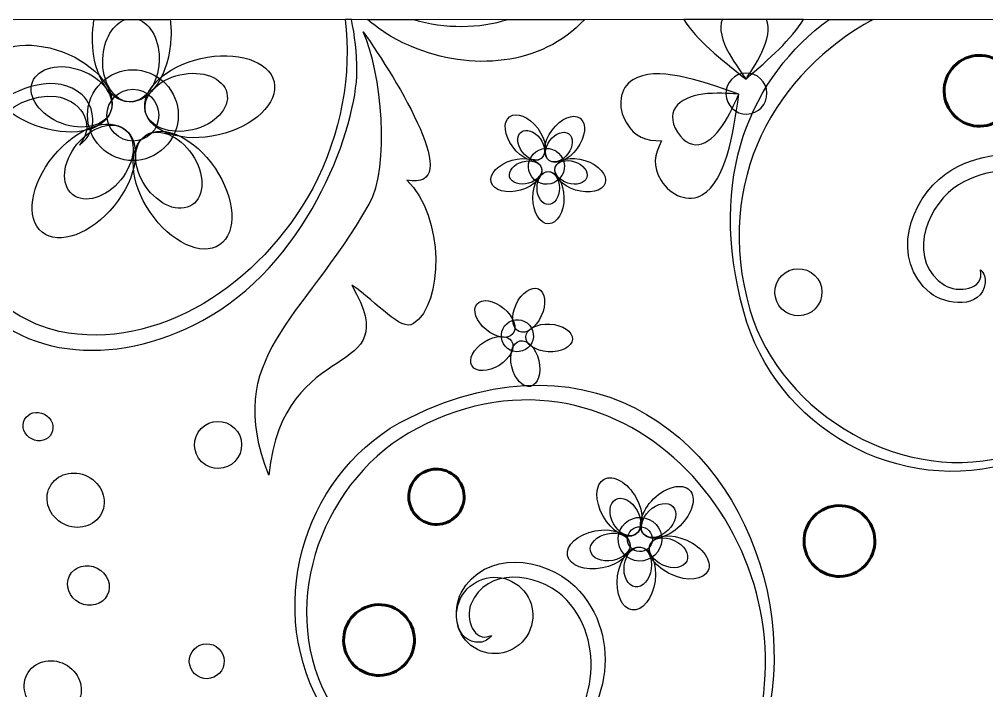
# Model space of a CAD drawing. Header units: millimetres. Extents: x -96 to 58, y -5 to 152.
# Drawn here: x -76.9 to -42.9, y 125.89 to 149.5 of the extents above; entities that cross this region are included whole.
import ezdxf

# ---------------------------------------------------------------- set-up
doc = ezdxf.new("R2010")
doc.units = ezdxf.units.MM
doc.header["$MEASUREMENT"] = 0
doc.layers.add('Capa 1', color=7, linetype='Continuous')

msp = doc.modelspace()

# ---------------------------------------------------------------- linework, layer by layer
at = {"layer": 'Capa 1', "color": 250, "lineweight": 9}
msp.add_open_spline([(-95.1806, 149.5), (-95.1806, 149.5), (57.2195, 149.5), (57.2195, 149.5), (57.2195, 149.5), (57.2195, 149.5), (57.2195, -2.9001), (57.2195, -2.9001), (57.2195, -2.9001), (57.2195, -2.9001), (-95.1806, -2.9001), (-95.1806, -2.9001), (-95.1806, -2.9001), (-95.1806, -2.9001), (-95.1806, 149.5), (-95.1806, 149.5)], degree=3, knots=[0, 0, 0, 0, 0.2, 0.2, 0.2, 0.2, 0.4, 0.4, 0.4, 0.4, 0.6, 0.6, 0.6, 0.6, 1, 1, 1, 1], dxfattribs=at)
at = {"layer": 'Capa 1'}
for points, knots in [([(-93.8137, 125.3546), (-85.2743, 114.5641), (-68.4188, 115.2943), (-63.6301, 115.8303), (-63.6301, 115.8303), (-60.561, 116.1742), (-57.7325, 116.986), (-55.3109, 117.6369), (-55.3109, 117.6369), (-38.8403, 122.0631), (-30.2309, 132.4644), (-31.6742, 142.4817), (-31.6742, 142.4817), (-32.1474, 145.7064), (-33.6815, 148.0221), (-35.7074, 149.5), (-35.7074, 149.5), (-35.7074, 149.5), (-37.1809, 149.5), (-37.1809, 149.5), (-37.1809, 149.5), (-34.2396, 147.8436), (-32.5786, 144.7596), (-32.1455, 141.4526), (-32.1455, 141.4526), (-31.4223, 129.8762), (-42.8528, 119.9006), (-62.7601, 116.9371), (-62.7601, 116.9371), (-77.5101, 114.7417), (-86.4764, 118.6912), (-93.8137, 125.3546)], [0, 0, 0, 0, 0.1111111, 0.1111111, 0.1111111, 0.1111111, 0.2222222, 0.2222222, 0.2222222, 0.2222222, 0.3333333, 0.3333333, 0.3333333, 0.3333333, 0.4444444, 0.4444444, 0.4444444, 0.4444444, 0.5555556, 0.5555556, 0.5555556, 0.5555556, 0.6666667, 0.6666667, 0.6666667, 0.6666667, 0.7777778, 0.7777778, 0.7777778, 0.7777778, 1, 1, 1, 1]), ([(-74.7844, 145.0808), (-74.1339, 145.9151), (-74.8654, 146.6835), (-75.6061, 146.7865), (-75.6061, 146.7865), (-77.3161, 146.9551), (-78.6772, 145.1255), (-78.9824, 143.5329), (-78.9824, 143.5329), (-79.4021, 140.9569), (-77.7338, 139.0545), (-75.505, 138.5241), (-75.505, 138.5241), (-72.0484, 137.8144), (-68.4417, 140.1642), (-66.592, 143.548), (-66.592, 143.548), (-65.5745, 145.5182), (-65.215, 147.5662), (-65.4502, 149.5), (-65.4502, 149.5), (-65.4502, 149.5), (-65.2335, 149.5), (-65.2335, 149.5), (-65.2335, 149.5), (-65.1132, 148.942), (-65.0313, 148.3207), (-65.0362, 147.6741), (-65.0362, 147.6741), (-65.0508, 145.7843), (-66.6203, 141.1783), (-70.1826, 139.07), (-70.1826, 139.07), (-73.24, 137.2606), (-76.9325, 137.4038), (-78.7666, 140.034), (-78.7666, 140.034), (-79.9224, 141.8144), (-79.8874, 144.558), (-77.9249, 146.3423), (-77.9249, 146.3423), (-76.9701, 147.1656), (-75.5711, 147.6132), (-74.6959, 146.8471), (-74.6959, 146.8471), (-74.2486, 146.4169), (-74.1133, 145.5818), (-74.7844, 145.0808)], [0, 0, 0, 0, 0.0769231, 0.0769231, 0.0769231, 0.0769231, 0.1538462, 0.1538462, 0.1538462, 0.1538462, 0.2307692, 0.2307692, 0.2307692, 0.2307692, 0.3076923, 0.3076923, 0.3076923, 0.3076923, 0.3846154, 0.3846154, 0.3846154, 0.3846154, 0.4615385, 0.4615385, 0.4615385, 0.4615385, 0.5384615, 0.5384615, 0.5384615, 0.5384615, 0.6153846, 0.6153846, 0.6153846, 0.6153846, 0.6923077, 0.6923077, 0.6923077, 0.6923077, 0.7692308, 0.7692308, 0.7692308, 0.7692308, 0.8461538, 0.8461538, 0.8461538, 0.8461538, 1, 1, 1, 1]), ([(-74.2725, 149.5), (-74.3031, 149.3312), (-74.3229, 149.1547), (-74.3305, 148.9728), (-74.3305, 148.9728), (-74.3832, 147.6915), (-73.8093, 146.6268), (-73.0486, 146.5953), (-73.0486, 146.5953), (-72.2879, 146.564), (-71.628, 147.5774), (-71.575, 148.8589), (-71.575, 148.8589), (-71.5658, 149.0805), (-71.5754, 149.2956), (-71.6014, 149.5), (-71.6014, 149.5), (-71.6014, 149.5), (-74.2725, 149.5), (-74.2725, 149.5)], [0, 0, 0, 0, 0.1666667, 0.1666667, 0.1666667, 0.1666667, 0.3333333, 0.3333333, 0.3333333, 0.3333333, 0.5, 0.5, 0.5, 0.5, 0.6666667, 0.6666667, 0.6666667, 0.6666667, 1, 1, 1, 1]), ([(-73.1595, 149.5), (-73.5983, 149.3595), (-73.9427, 148.7951), (-73.9713, 148.1068), (-73.9713, 148.1068), (-74.0048, 147.297), (-73.5878, 146.6214), (-73.0403, 146.5987), (-73.0403, 146.5987), (-72.4928, 146.5763), (-72.0214, 147.2147), (-71.9882, 148.0248), (-71.9882, 148.0248), (-71.9586, 148.7418), (-72.2815, 149.3527), (-72.7353, 149.5), (-72.7353, 149.5), (-72.7353, 149.5), (-73.1595, 149.5), (-73.1595, 149.5)], [0, 0, 0, 0, 0.1666667, 0.1666667, 0.1666667, 0.1666667, 0.3333333, 0.3333333, 0.3333333, 0.3333333, 0.5, 0.5, 0.5, 0.5, 0.6666667, 0.6666667, 0.6666667, 0.6666667, 1, 1, 1, 1]), ([(-59.7279, 149.5), (-60.7258, 149.173), (-61.9329, 149.1625), (-63.0491, 149.5), (-63.0491, 149.5), (-63.0491, 149.5), (-64.6635, 149.5), (-64.6635, 149.5), (-64.6635, 149.5), (-64.225, 149.1146), (-63.7106, 148.7886), (-63.1184, 148.5405), (-63.1184, 148.5405), (-61.0291, 147.6649), (-58.5643, 147.8429), (-57.0282, 149.5), (-57.0282, 149.5), (-57.0282, 149.5), (-59.7279, 149.5), (-59.7279, 149.5)], [0, 0, 0, 0, 0.1666667, 0.1666667, 0.1666667, 0.1666667, 0.3333333, 0.3333333, 0.3333333, 0.3333333, 0.5, 0.5, 0.5, 0.5, 0.6666667, 0.6666667, 0.6666667, 0.6666667, 1, 1, 1, 1]), ([(-49.3405, 149.5), (-49.7455, 148.8067), (-50.5526, 148.1036), (-51.36, 147.4004), (-51.36, 147.4004), (-52.2438, 148.0965), (-53.1277, 148.7924), (-53.5448, 149.5), (-53.5448, 149.5), (-53.5448, 149.5), (-49.3405, 149.5), (-49.3405, 149.5)], [0, 0, 0, 0, 0.25, 0.25, 0.25, 0.25, 0.5, 0.5, 0.5, 0.5, 1, 1, 1, 1]), ([(-48.4375, 149.5), (-51.1763, 147.482), (-52.7477, 143.9842), (-51.4399, 139.2097), (-51.4399, 139.2097), (-50.3294, 135.1548), (-45.9963, 132.6477), (-41.8834, 133.9479), (-41.8834, 133.9479), (-38.5901, 135.0923), (-36.5433, 138.6946), (-38.0953, 142.029), (-38.0953, 142.029), (-39.2384, 144.3139), (-42.0915, 145.605), (-44.3399, 144.0686), (-44.3399, 144.0686), (-45.6294, 143.1314), (-46.2994, 141.0527), (-44.8902, 139.8813), (-44.8902, 139.8813), (-44.339, 139.4531), (-43.0789, 139.283), (-42.9503, 140.2303), (-42.9503, 140.2303), (-42.9352, 140.4076), (-42.987, 140.5676), (-43.1175, 140.6908), (-43.1175, 140.6908), (-42.9567, 139.9502), (-43.9323, 139.881), (-44.3868, 140.1492), (-44.3868, 140.1492), (-45.6827, 140.9779), (-45.0785, 142.7892), (-44.0743, 143.5561), (-44.0743, 143.5561), (-42.1216, 144.9552), (-39.2584, 143.8273), (-38.2688, 141.8369), (-38.2688, 141.8369), (-36.8644, 138.7981), (-38.9465, 135.2013), (-41.9386, 134.203), (-41.9386, 134.203), (-45.7697, 133.0436), (-50.0964, 135.5572), (-51.2237, 139.2797), (-51.2237, 139.2797), (-52.5359, 143.8819), (-50.2872, 147.6366), (-46.8864, 149.5), (-46.8864, 149.5), (-46.8864, 149.5), (-48.4375, 149.5), (-48.4375, 149.5)], [0, 0, 0, 0, 0.0666667, 0.0666667, 0.0666667, 0.0666667, 0.1333333, 0.1333333, 0.1333333, 0.1333333, 0.2, 0.2, 0.2, 0.2, 0.2666667, 0.2666667, 0.2666667, 0.2666667, 0.3333333, 0.3333333, 0.3333333, 0.3333333, 0.4, 0.4, 0.4, 0.4, 0.4666667, 0.4666667, 0.4666667, 0.4666667, 0.5333333, 0.5333333, 0.5333333, 0.5333333, 0.6, 0.6, 0.6, 0.6, 0.6666667, 0.6666667, 0.6666667, 0.6666667, 0.7333333, 0.7333333, 0.7333333, 0.7333333, 0.8, 0.8, 0.8, 0.8, 0.8666667, 0.8666667, 0.8666667, 0.8666667, 1, 1, 1, 1]), ([(-50.6339, 149.5), (-50.5213, 149.1935), (-50.5953, 148.7666), (-50.799, 148.3489), (-50.799, 148.3489), (-51.0034, 147.9298), (-51.2538, 147.5573), (-51.36, 147.4004), (-51.36, 147.4004), (-51.4687, 147.5573), (-51.7297, 147.9048), (-51.9562, 148.2996), (-51.9562, 148.2996), (-52.2064, 148.7356), (-52.3152, 149.1828), (-52.1982, 149.5), (-52.1982, 149.5), (-52.1982, 149.5), (-50.6339, 149.5), (-50.6339, 149.5)], [0, 0, 0, 0, 0.1666667, 0.1666667, 0.1666667, 0.1666667, 0.3333333, 0.3333333, 0.3333333, 0.3333333, 0.5, 0.5, 0.5, 0.5, 0.6666667, 0.6666667, 0.6666667, 0.6666667, 1, 1, 1, 1]), ([(-64.8133, 149.0657), (-64.1713, 147.6321), (-63.8628, 144.3058), (-64.6024, 143.0052), (-64.6024, 143.0052), (-66.9775, 138.8293), (-69.7611, 137.6514), (-68.136, 133.4676), (-68.136, 133.4676), (-67.6175, 138.5183), (-63.2455, 136.6859), (-65.2128, 140.147), (-65.2128, 140.147), (-64.3136, 139.5504), (-63.505, 138.5098), (-63.0532, 138.7984), (-63.0532, 138.7984), (-61.9836, 139.4819), (-61.9507, 142.568), (-63.2798, 143.8493), (-63.2798, 143.8493), (-61.1897, 143.4243), (-63.6258, 147.3631), (-64.8133, 149.0657)], [0, 0, 0, 0, 0.1428571, 0.1428571, 0.1428571, 0.1428571, 0.2857143, 0.2857143, 0.2857143, 0.2857143, 0.4285714, 0.4285714, 0.4285714, 0.4285714, 0.5714286, 0.5714286, 0.5714286, 0.5714286, 0.7142857, 0.7142857, 0.7142857, 0.7142857, 1, 1, 1, 1]), ([(-78.0454, 147.8766), (-78.3121, 147.1636), (-77.5542, 146.2208), (-76.3529, 145.7717), (-76.3529, 145.7717), (-75.1515, 145.3229), (-73.9613, 145.5369), (-73.6946, 146.2503), (-73.6946, 146.2503), (-73.4281, 146.9636), (-74.186, 147.9059), (-75.3871, 148.3549), (-75.3871, 148.3549), (-76.5885, 148.8041), (-77.7788, 148.5898), (-78.0454, 147.8766)], [0, 0, 0, 0, 0.2, 0.2, 0.2, 0.2, 0.4, 0.4, 0.4, 0.4, 0.6, 0.6, 0.6, 0.6, 1, 1, 1, 1]), ([(-67.9489, 147.2984), (-68.1189, 148.0403), (-69.2708, 148.4096), (-70.5207, 148.1229), (-70.5207, 148.1229), (-71.7707, 147.8363), (-72.6462, 147.002), (-72.4762, 146.2599), (-72.4762, 146.2599), (-72.3059, 145.5176), (-71.1543, 145.1483), (-69.9042, 145.4349), (-69.9042, 145.4349), (-68.6543, 145.7218), (-67.7786, 146.556), (-67.9489, 147.2984)], [0, 0, 0, 0, 0.2, 0.2, 0.2, 0.2, 0.4, 0.4, 0.4, 0.4, 0.6, 0.6, 0.6, 0.6, 1, 1, 1, 1]), ([(-76.4459, 147.2877), (-76.6378, 146.7741), (-76.1776, 146.1276), (-75.418, 145.8437), (-75.418, 145.8437), (-74.6584, 145.5599), (-73.8872, 145.746), (-73.6954, 146.2591), (-73.6954, 146.2591), (-73.5034, 146.7727), (-73.9636, 147.419), (-74.7232, 147.7029), (-74.7232, 147.7029), (-75.4827, 147.9869), (-76.2542, 147.8006), (-76.4459, 147.2877)], [0, 0, 0, 0, 0.2, 0.2, 0.2, 0.2, 0.4, 0.4, 0.4, 0.4, 0.6, 0.6, 0.6, 0.6, 1, 1, 1, 1]), ([(-73.8059, 144.807), (-73.0755, 144.3139), (-72.0832, 144.5061), (-71.5902, 145.2366), (-71.5902, 145.2366), (-71.097, 145.9673), (-71.2893, 146.9595), (-72.0197, 147.4527), (-72.0197, 147.4527), (-72.7503, 147.9463), (-73.7426, 147.7534), (-74.2358, 147.0229), (-74.2358, 147.0229), (-74.7289, 146.2925), (-74.5365, 145.3), (-73.8059, 144.807)], [0, 0, 0, 0, 0.2, 0.2, 0.2, 0.2, 0.4, 0.4, 0.4, 0.4, 0.6, 0.6, 0.6, 0.6, 1, 1, 1, 1]), ([(-69.6082, 146.9094), (-69.7307, 147.4434), (-70.4711, 147.7296), (-71.2613, 147.5483), (-71.2613, 147.5483), (-72.0515, 147.367), (-72.5933, 146.7866), (-72.4708, 146.2527), (-72.4708, 146.2527), (-72.3483, 145.7186), (-71.6079, 145.4325), (-70.8177, 145.6138), (-70.8177, 145.6138), (-70.0272, 145.795), (-69.4857, 146.375), (-69.6082, 146.9094)], [0, 0, 0, 0, 0.2, 0.2, 0.2, 0.2, 0.4, 0.4, 0.4, 0.4, 0.6, 0.6, 0.6, 0.6, 1, 1, 1, 1]), ([(-54.3284, 145.2275), (-54.8994, 145.2275), (-55.2612, 145.3536), (-55.566, 145.8588), (-55.566, 145.8588), (-55.9028, 146.4165), (-55.8012, 147.0955), (-55.339, 147.3743), (-55.339, 147.3743), (-54.5024, 147.8798), (-53.0554, 147.3749), (-51.6087, 146.8699), (-51.6087, 146.8699), (-51.8354, 145.3543), (-52.0624, 143.8385), (-52.8992, 143.3333), (-52.8992, 143.3333), (-53.361, 143.0544), (-54.0093, 143.2805), (-54.3459, 143.8382), (-54.3459, 143.8382), (-54.6509, 144.3434), (-54.5943, 144.7221), (-54.3284, 145.2275)], [0, 0, 0, 0, 0.1428571, 0.1428571, 0.1428571, 0.1428571, 0.2857143, 0.2857143, 0.2857143, 0.2857143, 0.4285714, 0.4285714, 0.4285714, 0.4285714, 0.5714286, 0.5714286, 0.5714286, 0.5714286, 0.7142857, 0.7142857, 0.7142857, 0.7142857, 1, 1, 1, 1]), ([(-51.3628, 147.6117), (-50.9639, 147.6214), (-50.6325, 147.3058), (-50.6228, 146.9073), (-50.6228, 146.9073), (-50.6127, 146.5084), (-50.9281, 146.1769), (-51.3271, 146.1672), (-51.3271, 146.1672), (-51.7258, 146.1574), (-52.0572, 146.4727), (-52.0672, 146.8715), (-52.0672, 146.8715), (-52.077, 147.2702), (-51.7612, 147.6015), (-51.3628, 147.6117)], [0, 0, 0, 0, 0.2, 0.2, 0.2, 0.2, 0.4, 0.4, 0.4, 0.4, 0.6, 0.6, 0.6, 0.6, 1, 1, 1, 1]), ([(-73.4224, 145.3753), (-73.0057, 145.0939), (-72.4395, 145.2037), (-72.1585, 145.6203), (-72.1585, 145.6203), (-71.8772, 146.0371), (-71.9868, 146.603), (-72.4032, 146.8844), (-72.4032, 146.8844), (-72.8202, 147.1656), (-73.3863, 147.056), (-73.6674, 146.6392), (-73.6674, 146.6392), (-73.9487, 146.2226), (-73.8391, 145.6565), (-73.4224, 145.3753)], [0, 0, 0, 0, 0.2, 0.2, 0.2, 0.2, 0.4, 0.4, 0.4, 0.4, 0.6, 0.6, 0.6, 0.6, 1, 1, 1, 1]), ([(-53.7652, 145.5277), (-54.2809, 146.3429), (-53.5983, 146.8293), (-52.7102, 146.8869), (-52.7102, 146.8869), (-52.2452, 146.9174), (-51.7973, 146.8841), (-51.6087, 146.8699), (-51.6087, 146.8699), (-51.6905, 146.6977), (-51.8634, 146.2988), (-52.0938, 145.9061), (-52.0938, 145.9061), (-52.5497, 145.1306), (-53.2609, 144.7305), (-53.7652, 145.5277)], [0, 0, 0, 0, 0.2, 0.2, 0.2, 0.2, 0.4, 0.4, 0.4, 0.4, 0.6, 0.6, 0.6, 0.6, 1, 1, 1, 1]), ([(-59.672, 146.0752), (-59.913, 145.8936), (-59.8606, 145.4173), (-59.5552, 145.0112), (-59.5552, 145.0112), (-59.2495, 144.6054), (-58.8063, 144.4229), (-58.5653, 144.6044), (-58.5653, 144.6044), (-58.3243, 144.786), (-58.3764, 145.2623), (-58.6821, 145.6683), (-58.6821, 145.6683), (-58.9877, 146.0746), (-59.431, 146.2566), (-59.672, 146.0752)], [0, 0, 0, 0, 0.2, 0.2, 0.2, 0.2, 0.4, 0.4, 0.4, 0.4, 0.6, 0.6, 0.6, 0.6, 1, 1, 1, 1]), ([(-76.1052, 142.0156), (-75.5147, 141.5348), (-74.3791, 141.9511), (-73.5695, 142.9453), (-73.5695, 142.9453), (-72.7595, 143.94), (-72.5815, 145.1363), (-73.172, 145.617), (-73.172, 145.617), (-73.7624, 146.0978), (-74.898, 145.6814), (-75.7077, 144.6868), (-75.7077, 144.6868), (-76.5176, 143.6926), (-76.6955, 142.4961), (-76.1052, 142.0156)], [0, 0, 0, 0, 0.2, 0.2, 0.2, 0.2, 0.4, 0.4, 0.4, 0.4, 0.6, 0.6, 0.6, 0.6, 1, 1, 1, 1]), ([(-75.0351, 143.3421), (-74.6101, 142.9962), (-73.8505, 143.2252), (-73.3383, 143.854), (-73.3383, 143.854), (-72.8265, 144.4829), (-72.7555, 145.2733), (-73.1808, 145.6192), (-73.1808, 145.6192), (-73.6055, 145.9655), (-74.3654, 145.736), (-74.8774, 145.1074), (-74.8774, 145.1074), (-75.3894, 144.4788), (-75.4601, 143.6881), (-75.0351, 143.3421)], [0, 0, 0, 0, 0.2, 0.2, 0.2, 0.2, 0.4, 0.4, 0.4, 0.4, 0.6, 0.6, 0.6, 0.6, 1, 1, 1, 1]), ([(-57.193, 146.0214), (-57.4362, 146.2004), (-57.8775, 146.0132), (-58.1787, 145.6037), (-58.1787, 145.6037), (-58.4797, 145.1943), (-58.5267, 144.7175), (-58.2836, 144.5386), (-58.2836, 144.5386), (-58.0404, 144.3601), (-57.5991, 144.547), (-57.2983, 144.9564), (-57.2983, 144.9564), (-56.9969, 145.366), (-56.95, 145.8429), (-57.193, 146.0214)], [0, 0, 0, 0, 0.2, 0.2, 0.2, 0.2, 0.4, 0.4, 0.4, 0.4, 0.6, 0.6, 0.6, 0.6, 1, 1, 1, 1]), ([(-69.8641, 141.5713), (-69.2339, 141.9983), (-69.306, 143.2055), (-70.0258, 144.2672), (-70.0258, 144.2672), (-70.7453, 145.3287), (-71.8397, 145.8431), (-72.4702, 145.4159), (-72.4702, 145.4159), (-73.1004, 144.9888), (-73.028, 143.7814), (-72.3085, 142.7198), (-72.3085, 142.7198), (-71.589, 141.6584), (-70.4943, 141.1438), (-69.8641, 141.5713)], [0, 0, 0, 0, 0.2, 0.2, 0.2, 0.2, 0.4, 0.4, 0.4, 0.4, 0.6, 0.6, 0.6, 0.6, 1, 1, 1, 1]), ([(-70.8272, 142.9774), (-70.3735, 143.285), (-70.3744, 144.0783), (-70.8294, 144.7496), (-70.8294, 144.7496), (-71.2845, 145.421), (-72.0214, 145.7157), (-72.4748, 145.4082), (-72.4748, 145.4082), (-72.9284, 145.1009), (-72.9273, 144.3072), (-72.4725, 143.636), (-72.4725, 143.636), (-72.0174, 142.9649), (-71.2807, 142.6698), (-70.8272, 142.9774)], [0, 0, 0, 0, 0.2, 0.2, 0.2, 0.2, 0.4, 0.4, 0.4, 0.4, 0.6, 0.6, 0.6, 0.6, 1, 1, 1, 1]), ([(-59.2633, 145.5376), (-59.4368, 145.4071), (-59.4207, 145.0927), (-59.2276, 144.8361), (-59.2276, 144.8361), (-59.0344, 144.5794), (-58.737, 144.4769), (-58.5636, 144.6075), (-58.5636, 144.6075), (-58.3901, 144.7383), (-58.4059, 145.0523), (-58.5994, 145.3091), (-58.5994, 145.3091), (-58.7922, 145.5658), (-59.0896, 145.668), (-59.2633, 145.5376)], [0, 0, 0, 0, 0.2, 0.2, 0.2, 0.2, 0.4, 0.4, 0.4, 0.4, 0.6, 0.6, 0.6, 0.6, 1, 1, 1, 1]), ([(-57.5907, 145.4755), (-57.7656, 145.6043), (-58.0618, 145.4984), (-58.2522, 145.2395), (-58.2522, 145.2395), (-58.4425, 144.9808), (-58.4551, 144.6664), (-58.28, 144.5378), (-58.28, 144.5378), (-58.1051, 144.4095), (-57.8089, 144.5148), (-57.6186, 144.7738), (-57.6186, 144.7738), (-57.4282, 145.0326), (-57.4157, 145.3469), (-57.5907, 145.4755)], [0, 0, 0, 0, 0.2, 0.2, 0.2, 0.2, 0.4, 0.4, 0.4, 0.4, 0.6, 0.6, 0.6, 0.6, 1, 1, 1, 1]), ([(-58.0484, 144.8717), (-58.3472, 145.0527), (-58.7364, 144.957), (-58.917, 144.6582), (-58.917, 144.6582), (-59.0979, 144.3595), (-59.0026, 143.9704), (-58.7036, 143.7894), (-58.7036, 143.7894), (-58.4047, 143.6088), (-58.0158, 143.7043), (-57.8349, 144.003), (-57.8349, 144.003), (-57.654, 144.3018), (-57.7497, 144.6908), (-58.0484, 144.8717)], [0, 0, 0, 0, 0.2, 0.2, 0.2, 0.2, 0.4, 0.4, 0.4, 0.4, 0.6, 0.6, 0.6, 0.6, 1, 1, 1, 1]), ([(-60.3177, 143.7709), (-60.2358, 143.4806), (-59.7731, 143.3569), (-59.2836, 143.495), (-59.2836, 143.495), (-58.7946, 143.6328), (-58.4642, 143.9802), (-58.5464, 144.2706), (-58.5464, 144.2706), (-58.6283, 144.5609), (-59.0913, 144.6845), (-59.5805, 144.5467), (-59.5805, 144.5467), (-60.0696, 144.4087), (-60.3998, 144.0614), (-60.3177, 143.7709)], [0, 0, 0, 0, 0.2, 0.2, 0.2, 0.2, 0.4, 0.4, 0.4, 0.4, 0.6, 0.6, 0.6, 0.6, 1, 1, 1, 1]), ([(-59.6686, 143.9577), (-59.6096, 143.7485), (-59.3111, 143.6497), (-59.0018, 143.7369), (-59.0018, 143.7369), (-58.6926, 143.8241), (-58.4897, 144.0643), (-58.5487, 144.2734), (-58.5487, 144.2734), (-58.6077, 144.4823), (-58.9061, 144.5811), (-59.2152, 144.4937), (-59.2152, 144.4937), (-59.5246, 144.4065), (-59.7275, 144.1665), (-59.6686, 143.9577)], [0, 0, 0, 0, 0.2, 0.2, 0.2, 0.2, 0.4, 0.4, 0.4, 0.4, 0.6, 0.6, 0.6, 0.6, 1, 1, 1, 1]), ([(-56.3106, 143.7398), (-56.219, 144.0273), (-56.5373, 144.3853), (-57.0216, 144.5396), (-57.0216, 144.5396), (-57.5058, 144.6941), (-57.9726, 144.5856), (-58.0642, 144.2981), (-58.0642, 144.2981), (-58.1557, 144.0111), (-57.8375, 143.6526), (-57.3533, 143.4983), (-57.3533, 143.4983), (-56.869, 143.3443), (-56.4019, 143.4522), (-56.3106, 143.7398)], [0, 0, 0, 0, 0.2, 0.2, 0.2, 0.2, 0.4, 0.4, 0.4, 0.4, 0.6, 0.6, 0.6, 0.6, 1, 1, 1, 1]), ([(-56.9549, 143.9416), (-56.889, 144.1488), (-57.0839, 144.3954), (-57.3902, 144.4928), (-57.3902, 144.4928), (-57.6964, 144.5903), (-57.9981, 144.5017), (-58.0639, 144.2947), (-58.0639, 144.2947), (-58.1297, 144.0879), (-57.9348, 143.841), (-57.6285, 143.7435), (-57.6285, 143.7435), (-57.3226, 143.6461), (-57.021, 143.7346), (-56.9549, 143.9416)], [0, 0, 0, 0, 0.2, 0.2, 0.2, 0.2, 0.4, 0.4, 0.4, 0.4, 0.6, 0.6, 0.6, 0.6, 1, 1, 1, 1]), ([(-58.2982, 142.3087), (-57.9966, 142.311), (-57.7553, 142.725), (-57.7594, 143.2333), (-57.7594, 143.2333), (-57.7636, 143.7414), (-58.0115, 144.1515), (-58.3132, 144.1489), (-58.3132, 144.1489), (-58.615, 144.1466), (-58.8563, 143.7325), (-58.8521, 143.2243), (-58.8521, 143.2243), (-58.848, 142.7163), (-58.6, 142.3061), (-58.2982, 142.3087)], [0, 0, 0, 0, 0.2, 0.2, 0.2, 0.2, 0.4, 0.4, 0.4, 0.4, 0.6, 0.6, 0.6, 0.6, 1, 1, 1, 1]), ([(-58.3071, 142.9839), (-58.0899, 142.9857), (-57.9159, 143.2475), (-57.9185, 143.5689), (-57.9185, 143.5689), (-57.921, 143.8902), (-58.0994, 144.1491), (-58.3163, 144.1475), (-58.3163, 144.1475), (-58.5338, 144.1456), (-58.7075, 143.8837), (-58.7049, 143.5623), (-58.7049, 143.5623), (-58.7021, 143.2411), (-58.5241, 142.9821), (-58.3071, 142.9839)], [0, 0, 0, 0, 0.2, 0.2, 0.2, 0.2, 0.4, 0.4, 0.4, 0.4, 0.6, 0.6, 0.6, 0.6, 1, 1, 1, 1]), ([(-60.3074, 127.8319), (-60.9682, 127.5507), (-61.2055, 128.4463), (-61.0364, 128.9172), (-61.0364, 128.9172), (-60.4951, 130.2697), (-58.7015, 130.0291), (-57.81, 129.2305), (-57.81, 129.2305), (-56.1612, 127.6616), (-56.6801, 124.8932), (-58.3567, 123.6195), (-58.3567, 123.6195), (-60.9362, 121.7734), (-64.6381, 123.074), (-66.0986, 125.6821), (-66.0986, 125.6821), (-67.8567, 129.0415), (-66.1885, 133.4069), (-62.9235, 135.1163), (-62.9235, 135.1163), (-55.6035, 138.9398), (-48.9145, 131.0397), (-51.0907, 124.1842), (-51.0907, 124.1842), (-52.2756, 120.2529), (-56.0894, 117.6652), (-60.34, 117.2888), (-60.34, 117.2888), (-43.849, 118.7847), (-49.9568, 142.0235), (-63.2175, 135.481), (-63.2175, 135.481), (-66.79, 133.7181), (-68.3035, 129.0847), (-66.3639, 125.4868), (-66.3639, 125.4868), (-64.7151, 122.625), (-60.9991, 121.3588), (-58.1706, 123.3945), (-58.1706, 123.3945), (-56.2471, 124.8638), (-55.5514, 127.7484), (-57.3796, 129.5688), (-57.3796, 129.5688), (-58.4811, 130.6026), (-60.5349, 130.8573), (-61.3749, 129.3377), (-61.3749, 129.3377), (-61.6754, 128.749), (-61.6107, 127.546), (-60.7061, 127.5945), (-60.7061, 127.5945), (-60.5389, 127.6118), (-60.3989, 127.688), (-60.3074, 127.8319)], [0, 0, 0, 0, 0.0666667, 0.0666667, 0.0666667, 0.0666667, 0.1333333, 0.1333333, 0.1333333, 0.1333333, 0.2, 0.2, 0.2, 0.2, 0.2666667, 0.2666667, 0.2666667, 0.2666667, 0.3333333, 0.3333333, 0.3333333, 0.3333333, 0.4, 0.4, 0.4, 0.4, 0.4666667, 0.4666667, 0.4666667, 0.4666667, 0.5333333, 0.5333333, 0.5333333, 0.5333333, 0.6, 0.6, 0.6, 0.6, 0.6666667, 0.6666667, 0.6666667, 0.6666667, 0.7333333, 0.7333333, 0.7333333, 0.7333333, 0.8, 0.8, 0.8, 0.8, 0.8666667, 0.8666667, 0.8666667, 0.8666667, 1, 1, 1, 1]), ([(-49.0721, 140.5993), (-49.457, 140.846), (-49.9694, 140.7335), (-50.2161, 140.3488), (-50.2161, 140.3488), (-50.4624, 139.9637), (-50.3506, 139.4515), (-49.9656, 139.2048), (-49.9656, 139.2048), (-49.5807, 138.9584), (-49.0681, 139.0702), (-48.8217, 139.4553), (-48.8217, 139.4553), (-48.575, 139.8403), (-48.6869, 140.3525), (-49.0721, 140.5993)], [0, 0, 0, 0, 0.2, 0.2, 0.2, 0.2, 0.4, 0.4, 0.4, 0.4, 0.6, 0.6, 0.6, 0.6, 1, 1, 1, 1]), ([(-58.6566, 140.0185), (-58.9013, 140.13), (-59.2527, 139.8865), (-59.4413, 139.4744), (-59.4413, 139.4744), (-59.6299, 139.0622), (-59.5844, 138.637), (-59.3394, 138.5251), (-59.3394, 138.5251), (-59.095, 138.4131), (-58.7433, 138.6564), (-58.555, 139.0685), (-58.555, 139.0685), (-58.3664, 139.4811), (-58.4119, 139.9062), (-58.6566, 140.0185)], [0, 0, 0, 0, 0.2, 0.2, 0.2, 0.2, 0.4, 0.4, 0.4, 0.4, 0.6, 0.6, 0.6, 0.6, 1, 1, 1, 1]), ([(-60.8171, 139.4893), (-60.9896, 139.2827), (-60.8474, 138.8795), (-60.4994, 138.589), (-60.4994, 138.589), (-60.1513, 138.2982), (-59.7296, 138.2301), (-59.557, 138.4366), (-59.557, 138.4366), (-59.3844, 138.6433), (-59.5267, 139.0463), (-59.8746, 139.3371), (-59.8746, 139.3371), (-60.2223, 139.6278), (-60.6445, 139.6957), (-60.8171, 139.4893)], [0, 0, 0, 0, 0.2, 0.2, 0.2, 0.2, 0.4, 0.4, 0.4, 0.4, 0.6, 0.6, 0.6, 0.6, 1, 1, 1, 1]), ([(-59.2184, 137.8395), (-58.9228, 137.9381), (-58.7633, 138.2578), (-58.8621, 138.5535), (-58.8621, 138.5535), (-58.9605, 138.8491), (-59.2805, 139.0086), (-59.5762, 138.9099), (-59.5762, 138.9099), (-59.8715, 138.8112), (-60.0312, 138.4912), (-59.9325, 138.1959), (-59.9325, 138.1959), (-59.8337, 137.9004), (-59.5138, 137.7407), (-59.2184, 137.8395)], [0, 0, 0, 0, 0.2, 0.2, 0.2, 0.2, 0.4, 0.4, 0.4, 0.4, 0.6, 0.6, 0.6, 0.6, 1, 1, 1, 1]), ([(-57.4626, 138.2486), (-57.4468, 138.5171), (-57.8012, 138.7568), (-58.2536, 138.7834), (-58.2536, 138.7834), (-58.7061, 138.8102), (-59.0859, 138.6138), (-59.1016, 138.345), (-59.1016, 138.345), (-59.1176, 138.0766), (-58.7633, 137.8369), (-58.3109, 137.8102), (-58.3109, 137.8102), (-57.8584, 137.7839), (-57.4786, 137.98), (-57.4626, 138.2486)], [0, 0, 0, 0, 0.2, 0.2, 0.2, 0.2, 0.4, 0.4, 0.4, 0.4, 0.6, 0.6, 0.6, 0.6, 1, 1, 1, 1]), ([(-60.9913, 137.3112), (-60.8489, 137.0832), (-60.4216, 137.0926), (-60.037, 137.3327), (-60.037, 137.3327), (-59.6526, 137.5729), (-59.4565, 137.9531), (-59.5994, 138.1813), (-59.5994, 138.1813), (-59.7418, 138.4096), (-60.1691, 138.3999), (-60.5538, 138.1597), (-60.5538, 138.1597), (-60.9381, 137.9194), (-61.1342, 137.5393), (-60.9913, 137.3112)], [0, 0, 0, 0, 0.2, 0.2, 0.2, 0.2, 0.4, 0.4, 0.4, 0.4, 0.6, 0.6, 0.6, 0.6, 1, 1, 1, 1]), ([(-58.9301, 136.5941), (-58.6686, 136.656), (-58.541, 137.0639), (-58.6454, 137.5051), (-58.6454, 137.5051), (-58.7499, 137.9466), (-59.0473, 138.2535), (-59.3091, 138.1916), (-59.3091, 138.1916), (-59.571, 138.1294), (-59.6983, 137.7214), (-59.5939, 137.2801), (-59.5939, 137.2801), (-59.4894, 136.8393), (-59.1921, 136.5316), (-58.9301, 136.5941)], [0, 0, 0, 0, 0.2, 0.2, 0.2, 0.2, 0.4, 0.4, 0.4, 0.4, 0.6, 0.6, 0.6, 0.6, 1, 1, 1, 1]), ([(-76.0242, 135.6164), (-76.2874, 135.7507), (-76.6006, 135.6636), (-76.7236, 135.4226), (-76.7236, 135.4226), (-76.8465, 135.182), (-76.7326, 134.8774), (-76.4695, 134.7432), (-76.4695, 134.7432), (-76.2063, 134.6091), (-75.8931, 134.6954), (-75.7704, 134.9366), (-75.7704, 134.9366), (-75.6473, 135.1778), (-75.7609, 135.482), (-76.0242, 135.6164)], [0, 0, 0, 0, 0.2, 0.2, 0.2, 0.2, 0.4, 0.4, 0.4, 0.4, 0.6, 0.6, 0.6, 0.6, 1, 1, 1, 1]), ([(-69.4714, 135.2308), (-69.8566, 135.4773), (-70.3689, 135.3652), (-70.6157, 134.9801), (-70.6157, 134.9801), (-70.862, 134.595), (-70.7502, 134.0827), (-70.3649, 133.8362), (-70.3649, 133.8362), (-69.9803, 133.5893), (-69.468, 133.7017), (-69.2213, 134.0864), (-69.2213, 134.0864), (-68.9745, 134.4716), (-69.0867, 134.9836), (-69.4714, 135.2308)], [0, 0, 0, 0, 0.2, 0.2, 0.2, 0.2, 0.4, 0.4, 0.4, 0.4, 0.6, 0.6, 0.6, 0.6, 1, 1, 1, 1]), ([(-74.5007, 133.424), (-75.0033, 133.6804), (-75.6015, 133.5151), (-75.8362, 133.0545), (-75.8362, 133.0545), (-76.0709, 132.5942), (-75.8539, 132.0129), (-75.351, 131.7562), (-75.351, 131.7562), (-74.8482, 131.5002), (-74.2504, 131.6653), (-74.0154, 132.1259), (-74.0154, 132.1259), (-73.7807, 132.5866), (-73.9979, 133.1677), (-74.5007, 133.424)], [0, 0, 0, 0, 0.2, 0.2, 0.2, 0.2, 0.4, 0.4, 0.4, 0.4, 0.6, 0.6, 0.6, 0.6, 1, 1, 1, 1]), ([(-56.3478, 133.329), (-56.6681, 133.1512), (-56.6844, 132.5693), (-56.3842, 132.0303), (-56.3842, 132.0303), (-56.084, 131.491), (-55.5814, 131.1985), (-55.2614, 131.3763), (-55.2614, 131.3763), (-54.9412, 131.5547), (-54.9252, 132.1361), (-55.2251, 132.6753), (-55.2251, 132.6753), (-55.525, 133.2147), (-56.0278, 133.507), (-56.3478, 133.329)], [0, 0, 0, 0, 0.2, 0.2, 0.2, 0.2, 0.4, 0.4, 0.4, 0.4, 0.6, 0.6, 0.6, 0.6, 1, 1, 1, 1]), ([(-53.3453, 132.9458), (-53.6015, 133.2075), (-54.1667, 133.0696), (-54.6075, 132.6381), (-54.6075, 132.6381), (-55.0485, 132.2066), (-55.1981, 131.6442), (-54.942, 131.3824), (-54.942, 131.3824), (-54.6862, 131.121), (-54.1206, 131.2585), (-53.6796, 131.69), (-53.6796, 131.69), (-53.2389, 132.1219), (-53.0889, 132.6836), (-53.3453, 132.9458)], [0, 0, 0, 0, 0.2, 0.2, 0.2, 0.2, 0.4, 0.4, 0.4, 0.4, 0.6, 0.6, 0.6, 0.6, 1, 1, 1, 1]), ([(-55.946, 132.6148), (-56.1761, 132.4866), (-56.2091, 132.1058), (-56.0193, 131.7649), (-56.0193, 131.7649), (-55.8298, 131.4242), (-55.489, 131.2518), (-55.2586, 131.3799), (-55.2586, 131.3799), (-55.0284, 131.5081), (-54.9956, 131.8886), (-55.1853, 132.2295), (-55.1853, 132.2295), (-55.3748, 132.5705), (-55.7157, 132.7426), (-55.946, 132.6148)], [0, 0, 0, 0, 0.2, 0.2, 0.2, 0.2, 0.4, 0.4, 0.4, 0.4, 0.6, 0.6, 0.6, 0.6, 1, 1, 1, 1]), ([(-53.9286, 132.3693), (-54.1129, 132.5578), (-54.4884, 132.4889), (-54.7672, 132.2162), (-54.7672, 132.2162), (-55.0459, 131.9437), (-55.1224, 131.5694), (-54.9383, 131.3809), (-54.9383, 131.3809), (-54.754, 131.1928), (-54.3782, 131.2611), (-54.0994, 131.534), (-54.0994, 131.534), (-53.8204, 131.8071), (-53.744, 132.1807), (-53.9286, 132.3693)], [0, 0, 0, 0, 0.2, 0.2, 0.2, 0.2, 0.4, 0.4, 0.4, 0.4, 0.6, 0.6, 0.6, 0.6, 1, 1, 1, 1]), ([(-55.1232, 130.4524), (-54.6996, 130.4338), (-54.3405, 130.7614), (-54.3216, 131.1853), (-54.3216, 131.1853), (-54.3027, 131.6087), (-54.6309, 131.9677), (-55.0545, 131.9867), (-55.0545, 131.9867), (-55.478, 132.0056), (-55.8369, 131.6775), (-55.8558, 131.2537), (-55.8558, 131.2537), (-55.8747, 130.8302), (-55.5465, 130.4713), (-55.1232, 130.4524)], [0, 0, 0, 0, 0.2, 0.2, 0.2, 0.2, 0.4, 0.4, 0.4, 0.4, 0.6, 0.6, 0.6, 0.6, 1, 1, 1, 1]), ([(-57.6334, 130.6477), (-57.5636, 130.2879), (-57.0158, 130.0914), (-56.4103, 130.2088), (-56.4103, 130.2088), (-55.8047, 130.3262), (-55.3699, 130.713), (-55.4397, 131.0727), (-55.4397, 131.0727), (-55.5095, 131.4323), (-56.057, 131.6288), (-56.6626, 131.5113), (-56.6626, 131.5113), (-57.2685, 131.3938), (-57.703, 131.0071), (-57.6334, 130.6477)], [0, 0, 0, 0, 0.2, 0.2, 0.2, 0.2, 0.4, 0.4, 0.4, 0.4, 0.6, 0.6, 0.6, 0.6, 1, 1, 1, 1]), ([(-55.1083, 130.7822), (-54.8667, 130.7713), (-54.6618, 130.9584), (-54.6513, 131.1998), (-54.6513, 131.1998), (-54.6404, 131.4416), (-54.8276, 131.6462), (-55.0691, 131.6572), (-55.0691, 131.6572), (-55.3107, 131.668), (-55.5156, 131.4806), (-55.5261, 131.2392), (-55.5261, 131.2392), (-55.537, 130.9975), (-55.3499, 130.7927), (-55.1083, 130.7822)], [0, 0, 0, 0, 0.2, 0.2, 0.2, 0.2, 0.4, 0.4, 0.4, 0.4, 0.6, 0.6, 0.6, 0.6, 1, 1, 1, 1]), ([(-56.8292, 130.8074), (-56.7791, 130.5485), (-56.4277, 130.3987), (-56.0448, 130.473), (-56.0448, 130.473), (-55.6618, 130.5473), (-55.392, 130.8173), (-55.442, 131.0762), (-55.442, 131.0762), (-55.4924, 131.3353), (-55.8438, 131.4849), (-56.2268, 131.4106), (-56.2268, 131.4106), (-56.6094, 131.3363), (-56.8793, 131.0662), (-56.8292, 130.8074)], [0, 0, 0, 0, 0.2, 0.2, 0.2, 0.2, 0.4, 0.4, 0.4, 0.4, 0.6, 0.6, 0.6, 0.6, 1, 1, 1, 1]), ([(-52.6928, 130.1149), (-52.5416, 130.4482), (-52.8743, 130.9255), (-53.4363, 131.1801), (-53.4363, 131.1801), (-53.9981, 131.4353), (-54.5766, 131.3711), (-54.7279, 131.0379), (-54.7279, 131.0379), (-54.8791, 130.704), (-54.546, 130.227), (-53.9844, 129.9723), (-53.9844, 129.9723), (-53.4226, 129.7174), (-52.8442, 129.781), (-52.6928, 130.1149)], [0, 0, 0, 0, 0.2, 0.2, 0.2, 0.2, 0.4, 0.4, 0.4, 0.4, 0.6, 0.6, 0.6, 0.6, 1, 1, 1, 1]), ([(-53.4412, 130.4498), (-53.3325, 130.6899), (-53.5322, 131.0152), (-53.8871, 131.1762), (-53.8871, 131.1762), (-54.2422, 131.3376), (-54.6189, 131.2735), (-54.7279, 131.0337), (-54.7279, 131.0337), (-54.8367, 130.7935), (-54.6369, 130.4681), (-54.2818, 130.3067), (-54.2818, 130.3067), (-53.9263, 130.1456), (-53.55, 130.2096), (-53.4412, 130.4498)], [0, 0, 0, 0, 0.2, 0.2, 0.2, 0.2, 0.4, 0.4, 0.4, 0.4, 0.6, 0.6, 0.6, 0.6, 1, 1, 1, 1]), ([(-55.3653, 128.7298), (-55.0024, 128.6808), (-54.641, 129.1366), (-54.5582, 129.748), (-54.5582, 129.748), (-54.4758, 130.3597), (-54.7034, 130.8952), (-55.0662, 130.9442), (-55.0662, 130.9442), (-55.4291, 130.9934), (-55.7906, 130.5372), (-55.8733, 129.9255), (-55.8733, 129.9255), (-55.9557, 129.3144), (-55.7285, 128.7787), (-55.3653, 128.7298)], [0, 0, 0, 0, 0.2, 0.2, 0.2, 0.2, 0.4, 0.4, 0.4, 0.4, 0.6, 0.6, 0.6, 0.6, 1, 1, 1, 1]), ([(-55.2594, 129.543), (-54.9984, 129.5077), (-54.744, 129.7922), (-54.6919, 130.1788), (-54.6919, 130.1788), (-54.6395, 130.5653), (-54.8092, 130.9073), (-55.0703, 130.943), (-55.0703, 130.943), (-55.3315, 130.9783), (-55.5857, 130.6931), (-55.6378, 130.3067), (-55.6378, 130.3067), (-55.6901, 129.9202), (-55.5207, 129.5779), (-55.2594, 129.543)], [0, 0, 0, 0, 0.2, 0.2, 0.2, 0.2, 0.4, 0.4, 0.4, 0.4, 0.6, 0.6, 0.6, 0.6, 1, 1, 1, 1]), ([(-74.1668, 130.2004), (-74.534, 130.3879), (-74.971, 130.2668), (-75.1427, 129.9303), (-75.1427, 129.9303), (-75.3141, 129.5938), (-75.1553, 129.1689), (-74.7881, 128.9818), (-74.7881, 128.9818), (-74.4207, 128.7943), (-73.9839, 128.9153), (-73.8122, 129.2519), (-73.8122, 129.2519), (-73.6405, 129.5884), (-73.7993, 130.013), (-74.1668, 130.2004)], [0, 0, 0, 0, 0.2, 0.2, 0.2, 0.2, 0.4, 0.4, 0.4, 0.4, 0.6, 0.6, 0.6, 0.6, 1, 1, 1, 1]), ([(-59.4708, 129.6668), (-60.095, 130.0669), (-60.9255, 129.8848), (-61.3254, 129.2605), (-61.3254, 129.2605), (-61.7252, 128.6369), (-61.5437, 127.8063), (-60.9195, 127.4063), (-60.9195, 127.4063), (-60.2953, 127.0065), (-59.4649, 127.1882), (-59.065, 127.8119), (-59.065, 127.8119), (-58.6652, 128.4363), (-58.8469, 129.2667), (-59.4708, 129.6668)], [0, 0, 0, 0, 0.2, 0.2, 0.2, 0.2, 0.4, 0.4, 0.4, 0.4, 0.6, 0.6, 0.6, 0.6, 1, 1, 1, 1]), ([(-69.9848, 127.4435), (-70.2702, 127.6265), (-70.65, 127.5435), (-70.8328, 127.2578), (-70.8328, 127.2578), (-71.0158, 126.9726), (-70.9328, 126.5929), (-70.6471, 126.4099), (-70.6471, 126.4099), (-70.3618, 126.2275), (-69.9823, 126.3101), (-69.7991, 126.5955), (-69.7991, 126.5955), (-69.6165, 126.8809), (-69.6995, 127.2607), (-69.9848, 127.4435)], [0, 0, 0, 0, 0.2, 0.2, 0.2, 0.2, 0.4, 0.4, 0.4, 0.4, 0.6, 0.6, 0.6, 0.6, 1, 1, 1, 1]), ([(-75.3058, 126.8238), (-75.8087, 127.0802), (-76.4069, 126.9144), (-76.6417, 126.454), (-76.6417, 126.454), (-76.8765, 125.9935), (-76.6593, 125.4123), (-76.1567, 125.156), (-76.1567, 125.156), (-75.6536, 124.8993), (-75.0557, 125.0649), (-74.8207, 125.5255), (-74.8207, 125.5255), (-74.5861, 125.986), (-74.8033, 126.5671), (-75.3058, 126.8238)], [0, 0, 0, 0, 0.2, 0.2, 0.2, 0.2, 0.4, 0.4, 0.4, 0.4, 0.6, 0.6, 0.6, 0.6, 1, 1, 1, 1])]:
    msp.add_open_spline(points, degree=3, knots=knots, dxfattribs=at)
at = {"layer": 'Capa 1', "lineweight": 60}
for points in [[(-42.4781, 148.035), (-43.0568, 148.4059), (-43.827, 148.2372), (-44.1982, 147.6584), (-44.1982, 147.6584), (-44.5691, 147.0797), (-44.4005, 146.309), (-43.8216, 145.9381), (-43.8216, 145.9381), (-43.2426, 145.5674), (-42.4724, 145.7358), (-42.1015, 146.3146), (-42.1015, 146.3146), (-41.7306, 146.8938), (-41.8992, 147.6638), (-42.4781, 148.035)], [(-61.7157, 133.531), (-62.1688, 133.8211), (-62.7716, 133.6889), (-63.0614, 133.2362), (-63.0614, 133.2362), (-63.352, 132.7833), (-63.2201, 132.1807), (-62.7673, 131.8901), (-62.7673, 131.8901), (-62.3142, 131.6002), (-61.7115, 131.7321), (-61.421, 132.1848), (-61.421, 132.1848), (-61.1308, 132.6378), (-61.2627, 133.2404), (-61.7157, 133.531)], [(-47.4039, 132.2032), (-47.9828, 132.5743), (-48.7533, 132.4053), (-49.1242, 131.8266), (-49.1242, 131.8266), (-49.4954, 131.2478), (-49.3266, 130.4774), (-48.7478, 130.1066), (-48.7478, 130.1066), (-48.1688, 129.7357), (-47.3985, 129.9042), (-47.0275, 130.4829), (-47.0275, 130.4829), (-46.6566, 131.062), (-46.8252, 131.8322), (-47.4039, 132.2032)], [(-63.5875, 128.721), (-64.1662, 129.0923), (-64.9366, 128.9234), (-65.3079, 128.3445), (-65.3079, 128.3445), (-65.6788, 127.7658), (-65.5102, 126.9955), (-64.9312, 126.6246), (-64.9312, 126.6246), (-64.3522, 126.2535), (-63.582, 126.4222), (-63.2109, 127.0009), (-63.2109, 127.0009), (-62.84, 127.58), (-63.0088, 128.3501), (-63.5875, 128.721)]]:
    msp.add_open_spline(points, degree=3, knots=[0, 0, 0, 0, 0.2, 0.2, 0.2, 0.2, 0.4, 0.4, 0.4, 0.4, 0.6, 0.6, 0.6, 0.6, 1, 1, 1, 1], dxfattribs=at)
at = {"layer": 'Capa 1', "color": 7}
msp.add_open_spline([(-18.9806, 128.6859), (11.6082, 128.6859), (36.4054, 103.8887), (36.4054, 73.2999), (36.4054, 73.2999), (36.4054, 42.7112), (11.6082, 17.9139), (-18.9806, 17.9139), (-18.9806, 17.9139), (-49.5694, 17.9139), (-74.3666, 42.7111), (-74.3666, 73.2999), (-74.3666, 73.2999), (-74.3666, 103.8888), (-49.5694, 128.6859), (-18.9806, 128.6859)], degree=3, knots=[0, 0, 0, 0, 0.2, 0.2, 0.2, 0.2, 0.4, 0.4, 0.4, 0.4, 0.6, 0.6, 0.6, 0.6, 1, 1, 1, 1], dxfattribs=at)

doc.saveas('drawing.dxf')
